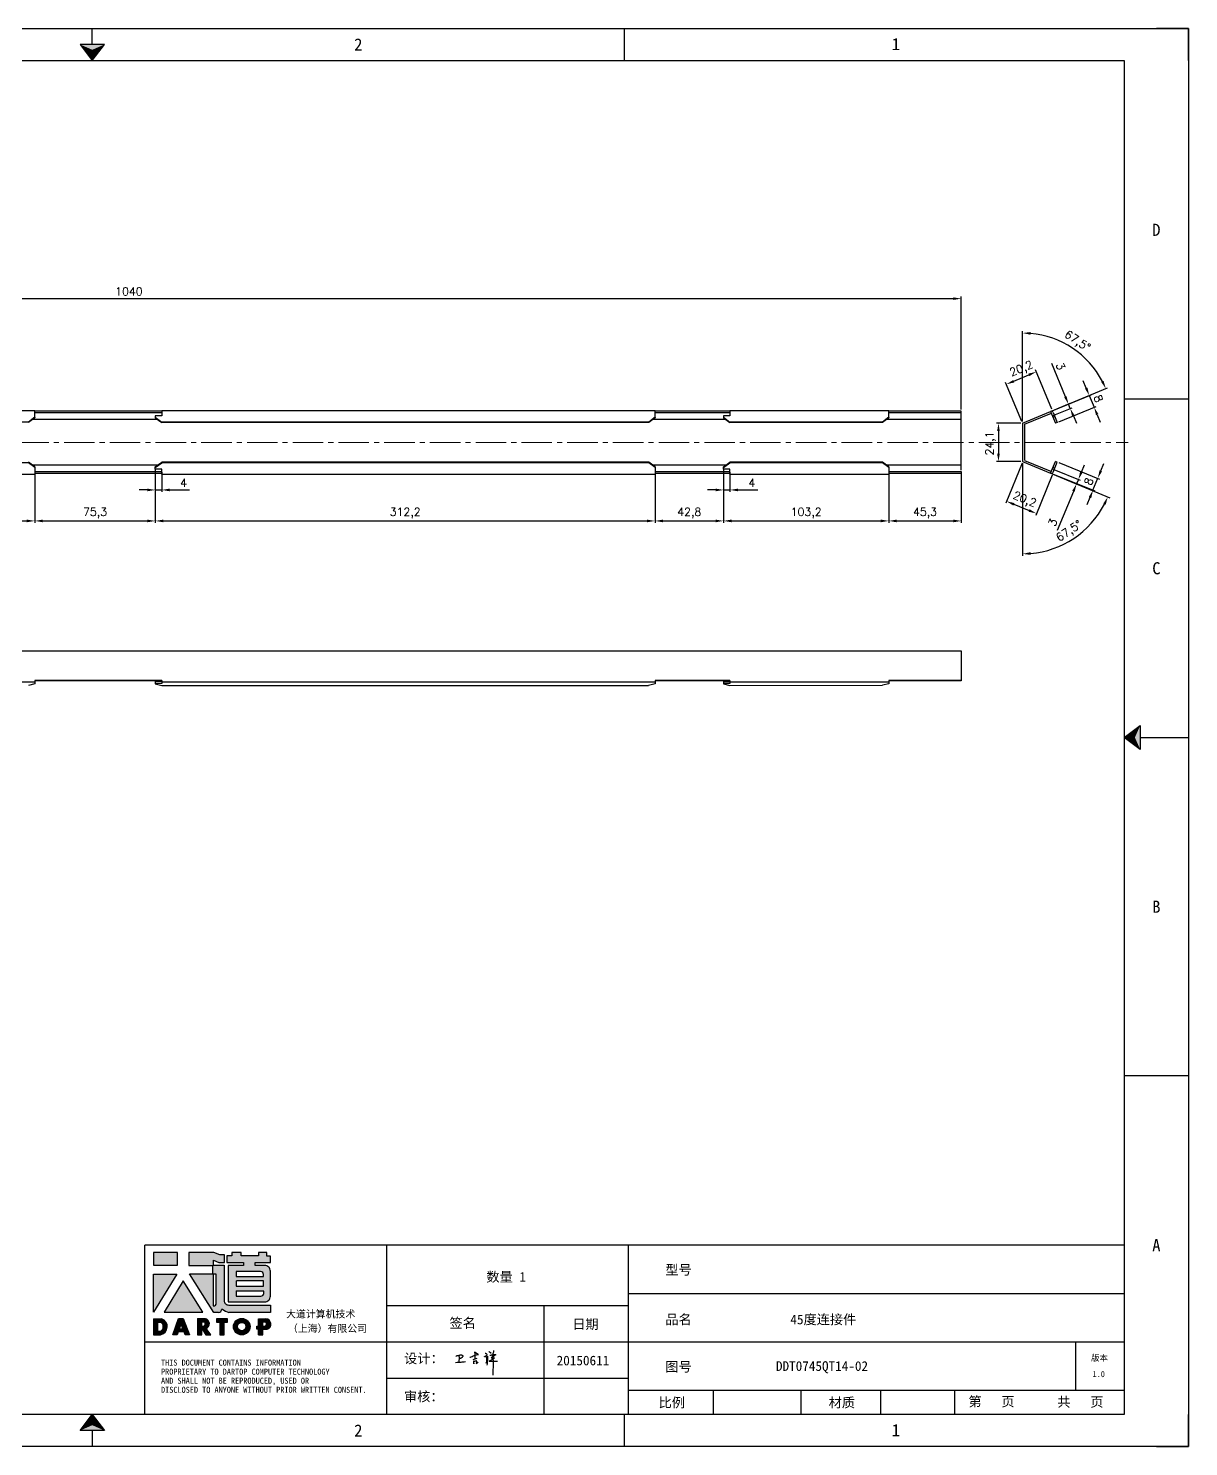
# Model space of a CAD drawing. Header units: millimetres. Extents: x -32103 to 8419, y 14505 to 33139.
# Drawn here: x 2071 to 2796, y 14527 to 15413 of the extents above; entities that cross this region are included whole.
import ezdxf
from ezdxf.enums import TextEntityAlignment as Align

# ---------------------------------------------------------------- set-up
doc = ezdxf.new("R2010")
doc.units = ezdxf.units.MM
doc.linetypes.add('CENTER2', pattern=[28.575, 19.05, -3.175, 3.175, -3.175])
doc.linetypes.add('DOT', pattern=[0.25, 0, -0.25])
doc.layers.add('4', color=7, linetype='Continuous')
doc.layers.add('print', color=30, linetype='Continuous')
doc.layers.add('cen', color=1, linetype='CENTER2', lineweight=9)
doc.layers.add('dim', color=2, linetype='Continuous', lineweight=9)
doc.styles.add('Dartop', font='')
doc.styles.add('hzHT', font='simhei.ttf')
doc.styles.get("Standard").update_dxf_attribs({"font": 'txt', "bigfont": 'gbcbig.shx'})
doc.styles.get('Dartop').set_extended_font_data('FangSong_GB2312')
doc.dimstyles.new('small', dxfattribs={"dimtxt": 5, "dimasz": 5, "dimexe": 1.25, "dimexo": 1, "dimgap": 2, "dimtad": 1, "dimtxsty": 'Standard', "dimcen": 2.5, "dimadec": 0, "dimazin": 0, "dimtfac": 1, "dimtmove": 0, "dimatfit": 3, "dimfxl": 0, "dimarcsym": 0})

# ---------------------------------------------------------------- blocks, each defined once
blk = doc.blocks.new('*U5')
at = {"color": 254, "linetype": 'Continuous', "extrusion": (0, 0, -1)}
for points in [[(-17, 0.333), (-16.812, 0.25), (-17, 0.5)], [(-17, 0.333), (-17, 0.5), (-17.188, 0.25)], [(-17, 0.333), (-17.188, 0.25), (-16.812, 0.25)]]:
    blk.add_solid(points, dxfattribs=at)
blk = doc.blocks.new('*U4')
at = {"color": 254, "linetype": 'Continuous', "extrusion": (0, 0, -1)}
for points in [[(-33.167, 11), (-33, 11), (-33.25, 11.188)], [(-33.167, 11), (-33.25, 11.188), (-33.25, 10.812)], [(-33.167, 11), (-33.25, 10.812), (-33, 11)]]:
    blk.add_solid(points, dxfattribs=at)
blk = doc.blocks.new('*U6')
at = {"color": 254, "linetype": 'Continuous'}
for points in [[(17, 21.667), (17.188, 21.75), (16.812, 21.75)], [(17, 21.667), (16.812, 21.75), (17, 21.5)], [(17, 21.667), (17, 21.5), (17.188, 21.75)]]:
    blk.add_solid(points, dxfattribs=at)
blk = doc.blocks.new('dadao')
for p, q in [((48, 19.2), (44.9, 10.4)), ((44.9, 10.4), (51.2, 10.4)), ((51.2, 10.4), (48, 19.2))]:
    blk.add_line(p, q)
for points in [[(41.8, 121.6), (41.8, 143.7), (-0.4, 143.7), (-0.4, 121.6), (41.8, 121.6)], [(104.8, 122), (104.8, 130.3), (114.1, 126.3), (124.2, 126.3), (124.2, 139.6), (115.9, 139.6), (105.1, 143.9), (61.5, 143.9)], [(61.7, 144), (61.7, 121.3), (103.9, 121.3)], [(113.4, 38.7), (105.1, 38.7), (63, 106.5), (103.9, 106.5), (103.9, 120.9), (103.9, 121.3)], [(109.7, 53.6), (109.7, 106.2), (104.3, 106.2), (104.3, 50.4), (106.6, 50.4)], [(144.6, 94.4), (144.6, 84.8), (192, 84.8), (192, 94.1), (144.9, 94.1)], [(0, 28), (0, 0), (11.8, 0)], [(0.1, 28), (14, 28)], [(76.8, 28.2), (76.8, 0), (84.1, 0), (84.1, 11.1), (91.6, -0.1), (100.3, -0.1), (91.7, 11.1)], [(76.8, 28.2), (90.6, 28.2)], [(120.2, 45), (119.5, 45), (119.5, 44.6)], [(183.7, 0), (183.7, 9.6), (180.6, 9.6), (180.6, 14.9), (183.8, 14.9), (183.8, 28.1), (196.1, 28.1), (196.5, 28.1)], [(7.1, 21.8), (7.1, 6.1), (12, 6.1)], [(7.1, 21.8), (11.4, 21.8)], [(84, 22.7), (84, 15.3), (87.2, 15.3)], [(84, 22.7), (87.3, 22.7)], [(183.7, 0), (190.9, 0), (190.9, 9.6), (198.8, 9.6)], [(194.9, 22.3), (190.8, 22.3), (190.8, 15), (194.4, 15)]]:
    blk.add_lwpolyline(points)
blk.add_lwpolyline([(137.1, 144.2), (137.1, 137.9), (128.3, 137.9), (128.3, 126.5), (157.3, 126.5), (157.3, 121.5), (130.3, 121.5), (130.3, 57.5), (194.4, 57.5, 0.414214), (204.4, 67.5), (204.4, 111.3, 0.414214), (194.4, 121.3), (177.5, 121.3), (177.5, 126.3), (204.7, 126.3), (204.7, 137.7), (198.2, 137.7), (198.2, 143.9), (183.3, 143.9), (183.3, 138), (153, 138), (153, 144.2), (137.1, 144.2)], format="xyb", close=True)
for points in [[(-0.3, 106.2), (40.4, 106.2), (-0.3, 39.7), (-0.3, 106.2)], [(51.7, 94.1), (18.4, 39.3), (86.2, 39.3)], [(43.8, 28.2), (51.8, 28.2), (62.6, -0.1), (55, -0.1), (53.2, 5), (42.9, 5), (41.1, 0), (33.6, 0)], [(110, 28.1), (110, 21.9), (116, 21.9), (116, -0.1), (123.2, -0.1), (123.2, 22), (129.2, 22), (129.2, 28.1), (110, 28.1)]]:
    blk.add_lwpolyline(points, close=True)
for points in [[(104.8, 122), (123.4, 122), (123.4, 60, 0.414214), (131.4, 52), (204.8, 52), (204.8, 39.1), (131.7, 39.1)], [(144.3, 110.8), (144.3, 101.8), (192.3, 101.8), (192.3, 105.5, 0.414214), (187.3, 110.5), (144.3, 110.5)], [(144.6, 77), (144.6, 67.5), (187.6, 67.5, 0.414214), (192.6, 72.5), (192.6, 76.4), (144.6, 76.4)]]:
    blk.add_lwpolyline(points, format="xyb")
for radius in [14.5, 7.44]:
    blk.add_circle((154.2, 14.2), radius)
for centre, radius, start, end in [((99.2, 60.7), 12.6, 305.6399, 325.969), ((9.6, 14.2), 14.4, 278.6604, 72.3203), ((88.6, 19.4), 8.95, 290.6073, 77.2124), ((111.6, 46.7), 8.19, 282.9811, 347.6627), ((136, 61.7), 22.9, 226.7358, 259.3209), ((195.7, 18.6), 9.51, 288.8959, 85.2442), ((8.5, 13.9), 8.49, 294.2143, 69.7177), ((86.4, 19), 3.8, 282.527, 76.7196), ((193.7, 18.7), 3.8, 280.9891, 72.5513)]:
    blk.add_arc(centre, radius, start, end)
blk = doc.blocks.new('h')
for p, q in [((20773.3, -2331.8), (20775.3, -2338.7)), ((20789.1, -2340.9), (20773.5, -2331.9)), ((20775.3, -2338.7), (20775.6, -2351.2)), ((20845.7, -2343.5), (20848.4, -2353)), ((20768.1, -2360.9), (20773, -2359.1)), ((20769.5, -2366.9), (20769.8, -2370.6)), ((20769.8, -2370.6), (20770.9, -2378)), ((20770.9, -2378), (20771.5, -2370.6)), ((20772.4, -2369.3), (20774.9, -2367.8)), ((20773, -2359.1), (20784.1, -2355.2)), ((20775.6, -2351.2), (20775.5, -2357.3)), ((20782.2, -2369.2), (20780, -2377.1)), ((20780, -2377.1), (20788.3, -2371.3)), ((20780.1, -2366.4), (20780.8, -2366.4)), ((20781.9, -2367.4), (20782.2, -2369.2)), ((20848.9, -2370.3), (20847.9, -2424)), ((20848.4, -2353), (20848.9, -2370.3))]:
    blk.add_line(p, q)
for points in [[(20699.1, -2348.2, -0.029745), (20704.6, -2345.4, -0.046842), (20708.4, -2344.2, -0.00919), (20714.3, -2343, -0.018517), (20717.2, -2342.5, -0.037841), (20720.3, -2342.4, -0.039541), (20723.2, -2342.8, -0.149785), (20726, -2344.3, -0.204935), (20726.9, -2346.6, -0.074872), (20726.5, -2348.3, -0.061615), (20725.6, -2350.3, -0.034204), (20723.8, -2352.6, -0.045776), (20722.3, -2354.1, -0.054985), (20720.4, -2355.3, -0.036348), (20717.3, -2356.5, -0.067752), (20715.7, -2356.8, -0.043553), (20713.2, -2356.7)], [(20755, -2351.9, -0.024077), (20759.9, -2350.1, -0.013147), (20768.7, -2346.5, -0.00522), (20775.4, -2344.1, -0.018517), (20777.3, -2343.4, -0.008274), (20786.3, -2341, -0.039541), (20788.3, -2340.8, -0.079216), (20789.4, -2341, -0.204935)], [(20816.8, -2335, -0.053561), (20819.6, -2336.1, -0.075272), (20821.3, -2337.3, -0.005295), (20822.5, -2338.5, -0.009337), (20823.1, -2339.1, -0.026146), (20823.7, -2339.8, -0.016644), (20824.5, -2340.9)], [(20832.1, -2329.2, -0.053561), (20834.9, -2330.3, -0.075272), (20836.7, -2331.5, -0.005295), (20837.8, -2332.6, -0.009337), (20838.5, -2333.3, -0.026146), (20839, -2334, -0.016644), (20839.8, -2335.1)], [(20836, -2343.7, -0.02797), (20842.1, -2342.6, -0.048868), (20845.6, -2342.2, -0.00919), (20851.1, -2341.4, -0.018517), (20853.9, -2341.1, -0.037841), (20856.7, -2341.2, -0.039541), (20859.4, -2341.6, -0.018282), (20840.6, -2354.7, -0.000937)], [(20847.6, -2340.2, 0.021784), (20849.6, -2335.9, 0.028296), (20850.8, -2332.4, 0.008136), (20851.9, -2328.2, 0.028913), (20852.2, -2327, 0.08193), (20852.1, -2325.9, 0.075058), (20851.7, -2324.7, 0.275043)], [(20696.6, -2372.4, 0.002073), (20710.6, -2371.9, 0.016137), (20719.6, -2371.3, 0.008314), (20736.9, -2369.3)], [(20813.5, -2350.1, 0.007348), (20815.9, -2348.7, 0.008421), (20818, -2347.3, 0.009459), (20819.7, -2346.2, -0.016325), (20820.7, -2345.5, -0.173771), (20821.8, -2345.3, -0.085159), (20823.9, -2346, -0.125883), (20826, -2347.9, -0.160659), (20826.6, -2350.1, -0.010447), (20826.5, -2352.3, -0.008247), (20826.2, -2355.1, -0.002698), (20825.3, -2374, 0.001562), (20823.9, -2383.7, 0.016137)]]:
    blk.add_lwpolyline(points, format="xyb")
for points in [[(20711.3, -2343.5), (20711.3, -2343.5), (20711.5, -2355.8), (20710.7, -2368), (20710.6, -2371.9)], [(20821.5, -2350.6), (20822.4, -2359.2), (20822.2, -2364.9), (20821.7, -2369), (20821.3, -2376.3), (20823.6, -2368.5), (20827.2, -2366.3), (20829.5, -2366.3)], [(20840.6, -2354.7), (20850, -2354.7), (20855, -2354.3), (20845.9, -2361.1), (20840.5, -2364), (20833, -2367.5), (20863.2, -2367.4), (20865.9, -2367.3)]]:
    blk.add_lwpolyline(points)
for centre, radius, start, end in [((20773.7, -2371.2), 2.3, 121.9907, 163.6016), ((20787.5, -2406), 40.3, 100.6183, 108.2482), ((20780.8, -2367.6), 1.15, 9.4675, 90)]:
    blk.add_arc(centre, radius, start, end)
blk = doc.blocks.new('*D44')
at = {"layer": 'Defpoints', "color": 0}
for p in [(2701.06, 15198.54), (2711.17, 15174.28), (2692.52, 15166.52)]:
    blk.add_point(p, dxfattribs=at)
at = {"layer": 'dim', "color": 0, "lineweight": -2}
for p, q in [((2692.13, 15167.44), (2681.93, 15191.93)), ((2687.03, 15192.69), (2696.45, 15196.62)), ((2710.78, 15175.21), (2700.58, 15199.69))]:
    blk.add_line(p, q, dxfattribs=at)
at = {"layer": 'dim', "color": 0}
for points in [[(2686.71, 15193.46), (2687.35, 15191.92), (2682.41, 15190.77)], [(2696.13, 15197.39), (2696.77, 15195.85), (2701.06, 15198.54)]]:
    blk.add_solid(points, dxfattribs=at)
at = {"layer": 'dim', "color": 0, "insert": (2691.91, 15200.06), "char_height": 5, "attachment_point": 5, "rotation": 22.61345}
blk.add_mtext('20,2', dxfattribs=at)
blk = doc.blocks.new('*D45')
at = {"layer": 'Defpoints', "color": 0}
for p in [(2692.52, 15166.52), (2677.47, 15142.42), (2692.52, 15142.42)]:
    blk.add_point(p, dxfattribs=at)
at = {"layer": 'dim', "color": 0, "lineweight": -2}
for p, q in [((2691.52, 15166.52), (2676.22, 15166.52)), ((2677.47, 15161.52), (2677.47, 15147.42)), ((2691.52, 15142.42), (2676.22, 15142.42))]:
    blk.add_line(p, q, dxfattribs=at)
at = {"layer": 'dim', "color": 0}
for points in [[(2676.63, 15161.52), (2678.3, 15161.52), (2677.47, 15166.52)], [(2676.63, 15147.42), (2678.3, 15147.42), (2677.47, 15142.42)]]:
    blk.add_solid(points, dxfattribs=at)
at = {"layer": 'dim', "color": 0, "insert": (2672.55, 15153.79), "char_height": 5, "attachment_point": 5, "rotation": 90}
blk.add_mtext('24,1', dxfattribs=at)
blk = doc.blocks.new('*D46')
at = {"layer": 'Defpoints', "color": 0}
for p in [(2711.18, 15174.25), (2737.24, 15176.38), (2714.24, 15166.85)]:
    blk.add_point(p, dxfattribs=at)
at = {"layer": 'dim', "color": 0, "lineweight": -2}
for p, q in [((2732.27, 15188.39), (2730.36, 15193.01)), ((2712.1, 15174.63), (2735.34, 15184.25)), ((2734.18, 15183.77), (2737.24, 15176.38)), ((2715.16, 15167.24), (2738.4, 15176.86)), ((2739.16, 15171.76), (2741.07, 15167.14))]:
    blk.add_line(p, q, dxfattribs=at)
at = {"layer": 'dim', "color": 0}
for points in [[(2733.04, 15188.71), (2731.5, 15188.07), (2734.18, 15183.77)], [(2739.93, 15172.08), (2738.39, 15171.44), (2737.24, 15176.38)]]:
    blk.add_solid(points, dxfattribs=at)
at = {"layer": 'dim', "color": 0, "insert": (2739.87, 15181.8), "char_height": 5, "attachment_point": 5, "rotation": 292.5}
blk.add_mtext('8', dxfattribs=at)
blk = doc.blocks.new('*D47')
at = {"layer": 'Defpoints', "color": 0}
for p in [(2692.59, 15142.43), (2711.3, 15134.8), (2701.18, 15110.01)]:
    blk.add_point(p, dxfattribs=at)
at = {"layer": 'dim', "color": 0, "lineweight": -2}
for p, q in [((2692.22, 15141.5), (2682.01, 15116.48)), ((2710.92, 15133.87), (2700.71, 15108.85)), ((2687.11, 15115.75), (2696.55, 15111.89))]:
    blk.add_line(p, q, dxfattribs=at)
at = {"layer": 'dim', "color": 0}
for points in [[(2687.42, 15116.52), (2686.79, 15114.97), (2682.48, 15117.63)], [(2696.87, 15112.67), (2696.24, 15111.12), (2701.18, 15110.01)]]:
    blk.add_solid(points, dxfattribs=at)
at = {"layer": 'dim', "color": 0, "insert": (2693.69, 15118.37), "char_height": 5, "attachment_point": 5, "rotation": 337.80971}
blk.add_mtext('20,2', dxfattribs=at)
blk = doc.blocks.new('*D48')
at = {"layer": 'Defpoints', "color": 0}
for p in [(2714.29, 15142.22), (2711.3, 15134.8), (2739.52, 15132.02)]:
    blk.add_point(p, dxfattribs=at)
at = {"layer": 'dim', "color": 0, "lineweight": -2}
for p, q in [((2715.22, 15141.84), (2740.68, 15131.55)), ((2741.39, 15136.66), (2743.26, 15141.29)), ((2712.22, 15134.43), (2737.68, 15124.14)), ((2736.52, 15124.61), (2739.52, 15132.02)), ((2734.64, 15119.97), (2732.77, 15115.33))]:
    blk.add_line(p, q, dxfattribs=at)
at = {"layer": 'dim', "color": 0}
for points in [[(2740.62, 15136.97), (2742.16, 15136.35), (2739.52, 15132.02)], [(2733.87, 15120.28), (2735.42, 15119.66), (2736.52, 15124.61)]]:
    blk.add_solid(points, dxfattribs=at)
at = {"layer": 'dim', "color": 0, "insert": (2733.85, 15130), "char_height": 5, "attachment_point": 5, "rotation": 67.99166}
blk.add_mtext('8', dxfattribs=at)
blk = doc.blocks.new('*D49')
at = {"layer": 'Defpoints', "color": 0}
for p in [(2654.23, 15244.27), (1614.23, 15173.98), (2654.23, 15173.98)]:
    blk.add_point(p, dxfattribs=at)
at = {"layer": 'dim', "color": 0, "lineweight": -2}
for p, q in [((1614.23, 15174.98), (1614.23, 15245.52)), ((2654.23, 15174.98), (2654.23, 15245.52)), ((1619.23, 15244.27), (2649.23, 15244.27))]:
    blk.add_line(p, q, dxfattribs=at)
at = {"layer": 'dim', "color": 0}
for points in [[(1619.23, 15245.1), (1619.23, 15243.44), (1614.23, 15244.27)], [(2649.23, 15245.1), (2649.23, 15243.44), (2654.23, 15244.27)]]:
    blk.add_solid(points, dxfattribs=at)
at = {"layer": 'dim', "color": 0, "insert": (2134.23, 15248.77), "char_height": 5, "attachment_point": 5}
blk.add_mtext('1040', dxfattribs=at)
blk = doc.blocks.new('*D53')
at = {"layer": 'Defpoints', "color": 0}
for p in [(1937.23, 15137.16), (2075.43, 15136.86), (2075.43, 15105.36)]:
    blk.add_point(p, dxfattribs=at)
at = {"layer": 'dim', "color": 0, "lineweight": -2}
for p, q in [((1937.23, 15136.16), (1937.23, 15104.11)), ((2075.43, 15135.86), (2075.43, 15104.11)), ((1942.23, 15105.36), (2070.43, 15105.36))]:
    blk.add_line(p, q, dxfattribs=at)
at = {"layer": 'dim', "color": 0}
for points in [[(1942.23, 15106.19), (1942.23, 15104.52), (1937.23, 15105.36)], [(2070.43, 15106.19), (2070.43, 15104.52), (2075.43, 15105.36)]]:
    blk.add_solid(points, dxfattribs=at)
at = {"layer": 'dim', "color": 0, "insert": (2006.33, 15110.27), "char_height": 5, "attachment_point": 5}
blk.add_mtext('138,2', dxfattribs=at)
blk = doc.blocks.new('*D54')
at = {"layer": 'Defpoints', "color": 0}
for p in [(2075.43, 15136.86), (2150.73, 15136.86), (2150.73, 15105.36)]:
    blk.add_point(p, dxfattribs=at)
at = {"layer": 'dim', "color": 0, "lineweight": -2}
for p, q in [((2075.43, 15135.86), (2075.43, 15104.11)), ((2150.73, 15135.86), (2150.73, 15104.11)), ((2080.43, 15105.36), (2145.73, 15105.36))]:
    blk.add_line(p, q, dxfattribs=at)
at = {"layer": 'dim', "color": 0}
for points in [[(2080.43, 15106.19), (2080.43, 15104.52), (2075.43, 15105.36)], [(2145.73, 15106.19), (2145.73, 15104.52), (2150.73, 15105.36)]]:
    blk.add_solid(points, dxfattribs=at)
at = {"layer": 'dim', "color": 0, "insert": (2113.08, 15110.27), "char_height": 5, "attachment_point": 5}
blk.add_mtext('75,3', dxfattribs=at)
blk = doc.blocks.new('*D55')
at = {"layer": 'Defpoints', "color": 0}
for p in [(2150.73, 15136.86), (2462.93, 15136.86), (2462.93, 15105.36)]:
    blk.add_point(p, dxfattribs=at)
at = {"layer": 'dim', "color": 0, "lineweight": -2}
for p, q in [((2150.73, 15135.86), (2150.73, 15104.11)), ((2462.93, 15135.86), (2462.93, 15104.11)), ((2155.73, 15105.36), (2457.93, 15105.36))]:
    blk.add_line(p, q, dxfattribs=at)
at = {"layer": 'dim', "color": 0}
for points in [[(2155.73, 15106.19), (2155.73, 15104.52), (2150.73, 15105.36)], [(2457.93, 15106.19), (2457.93, 15104.52), (2462.93, 15105.36)]]:
    blk.add_solid(points, dxfattribs=at)
at = {"layer": 'dim', "color": 0, "insert": (2306.83, 15110.27), "char_height": 5, "attachment_point": 5}
blk.add_mtext('312,2', dxfattribs=at)
blk = doc.blocks.new('*D56')
at = {"layer": 'Defpoints', "color": 0}
for p in [(2462.93, 15136.86), (2505.73, 15137.16), (2505.73, 15105.36)]:
    blk.add_point(p, dxfattribs=at)
at = {"layer": 'dim', "color": 0, "lineweight": -2}
for p, q in [((2462.93, 15135.86), (2462.93, 15104.11)), ((2505.73, 15136.16), (2505.73, 15104.11)), ((2467.93, 15105.36), (2500.73, 15105.36))]:
    blk.add_line(p, q, dxfattribs=at)
at = {"layer": 'dim', "color": 0}
for points in [[(2467.93, 15106.19), (2467.93, 15104.52), (2462.93, 15105.36)], [(2500.73, 15106.19), (2500.73, 15104.52), (2505.73, 15105.36)]]:
    blk.add_solid(points, dxfattribs=at)
at = {"layer": 'dim', "color": 0, "insert": (2484.33, 15110.27), "char_height": 5, "attachment_point": 5}
blk.add_mtext('42,8', dxfattribs=at)
blk = doc.blocks.new('*D57')
at = {"layer": 'Defpoints', "color": 0}
for p in [(2505.73, 15136.86), (2608.93, 15136.86), (2608.93, 15105.36)]:
    blk.add_point(p, dxfattribs=at)
at = {"layer": 'dim', "color": 0, "lineweight": -2}
for p, q in [((2505.73, 15135.86), (2505.73, 15104.11)), ((2608.93, 15135.86), (2608.93, 15104.11)), ((2510.73, 15105.36), (2603.93, 15105.36))]:
    blk.add_line(p, q, dxfattribs=at)
at = {"layer": 'dim', "color": 0}
for points in [[(2510.73, 15106.19), (2510.73, 15104.52), (2505.73, 15105.36)], [(2603.93, 15106.19), (2603.93, 15104.52), (2608.93, 15105.36)]]:
    blk.add_solid(points, dxfattribs=at)
at = {"layer": 'dim', "color": 0, "insert": (2557.33, 15110.27), "char_height": 5, "attachment_point": 5}
blk.add_mtext('103,2', dxfattribs=at)
blk = doc.blocks.new('*D58')
at = {"layer": 'Defpoints', "color": 0}
for p in [(2608.93, 15136.86), (2654.23, 15137.16), (2654.23, 15105.36)]:
    blk.add_point(p, dxfattribs=at)
at = {"layer": 'dim', "color": 0, "lineweight": -2}
for p, q in [((2608.93, 15135.86), (2608.93, 15104.11)), ((2654.23, 15136.16), (2654.23, 15104.11)), ((2613.93, 15105.36), (2649.23, 15105.36))]:
    blk.add_line(p, q, dxfattribs=at)
at = {"layer": 'dim', "color": 0}
for points in [[(2613.93, 15106.19), (2613.93, 15104.52), (2608.93, 15105.36)], [(2649.23, 15106.19), (2649.23, 15104.52), (2654.23, 15105.36)]]:
    blk.add_solid(points, dxfattribs=at)
at = {"layer": 'dim', "color": 0, "insert": (2631.58, 15110.27), "char_height": 5, "attachment_point": 5}
blk.add_mtext('45,3', dxfattribs=at)
blk = doc.blocks.new('*D114')
at = {"layer": 'Defpoints', "color": 0}
for p in [(2710.07, 15135.15), (2711.22, 15137.93), (2727.37, 15131.24)]:
    blk.add_point(p, dxfattribs=at)
at = {"layer": 'dim', "color": 0, "lineweight": -2}
for p, q in [((2729.28, 15135.86), (2731.19, 15140.48)), ((2710.99, 15134.77), (2727.37, 15127.99)), ((2712.14, 15137.54), (2728.52, 15130.76)), ((2727.37, 15131.24), (2726.22, 15128.47)), ((2724.3, 15123.85), (2714.15, 15099.33))]:
    blk.add_line(p, q, dxfattribs=at)
at = {"layer": 'dim', "color": 0}
for points in [[(2728.51, 15136.18), (2730.05, 15135.54), (2727.37, 15131.24)], [(2723.53, 15124.16), (2725.07, 15123.53), (2726.22, 15128.47)]]:
    blk.add_solid(points, dxfattribs=at)
at = {"layer": 'dim', "color": 0, "insert": (2711.39, 15104.44), "char_height": 5, "attachment_point": 5, "rotation": 67.5}
blk.add_mtext('3', dxfattribs=at)
blk = doc.blocks.new('*D115')
at = {"layer": 'Defpoints', "color": 0}
for p in [(2722.33, 15175.62), (2710.07, 15173.79), (2711.22, 15171.01)]:
    blk.add_point(p, dxfattribs=at)
at = {"layer": 'dim', "color": 0, "lineweight": -2}
for p, q in [((2719.26, 15183.01), (2710.72, 15203.64)), ((2710.99, 15174.17), (2722.33, 15178.87)), ((2712.14, 15171.4), (2723.48, 15176.09)), ((2722.33, 15175.62), (2721.18, 15178.39)), ((2724.24, 15171), (2726.15, 15166.38))]:
    blk.add_line(p, q, dxfattribs=at)
at = {"layer": 'dim', "color": 0}
for points in [[(2720.03, 15183.33), (2718.49, 15182.69), (2721.18, 15178.39)], [(2725.01, 15171.31), (2723.47, 15170.68), (2722.33, 15175.62)]]:
    blk.add_solid(points, dxfattribs=at)
at = {"layer": 'dim', "color": 0, "insert": (2716.28, 15201.97), "char_height": 5, "attachment_point": 5, "rotation": 292.5}
blk.add_mtext('3', dxfattribs=at)
blk = doc.blocks.new('*D122')
at = {"layer": 'Defpoints', "color": 0}
for p in [(2150.73, 15139.16), (2154.73, 15136.86), (2154.73, 15124.72)]:
    blk.add_point(p, dxfattribs=at)
at = {"layer": 'dim', "color": 0, "lineweight": -2}
for p, q in [((2150.73, 15138.16), (2150.73, 15123.47)), ((2154.73, 15135.86), (2154.73, 15123.47)), ((2145.73, 15124.72), (2140.73, 15124.72)), ((2150.73, 15124.72), (2154.73, 15124.72)), ((2159.73, 15124.72), (2172.07, 15124.72))]:
    blk.add_line(p, q, dxfattribs=at)
at = {"layer": 'dim', "color": 0}
for points in [[(2145.73, 15125.55), (2145.73, 15123.88), (2150.73, 15124.72)], [(2159.73, 15125.55), (2159.73, 15123.88), (2154.73, 15124.72)]]:
    blk.add_solid(points, dxfattribs=at)
at = {"layer": 'dim', "color": 0, "insert": (2168.4, 15129.22), "char_height": 5, "attachment_point": 5}
blk.add_mtext('4', dxfattribs=at)
blk = doc.blocks.new('*D123')
at = {"layer": 'Defpoints', "color": 0}
for p in [(2505.73, 15139.16), (2509.73, 15136.86), (2509.73, 15124.72)]:
    blk.add_point(p, dxfattribs=at)
at = {"layer": 'dim', "color": 0, "lineweight": -2}
for p, q in [((2505.73, 15138.16), (2505.73, 15123.47)), ((2509.73, 15135.86), (2509.73, 15123.47)), ((2500.73, 15124.72), (2495.73, 15124.72)), ((2505.73, 15124.72), (2509.73, 15124.72)), ((2514.73, 15124.72), (2527.07, 15124.72))]:
    blk.add_line(p, q, dxfattribs=at)
at = {"layer": 'dim', "color": 0}
for points in [[(2500.73, 15125.55), (2500.73, 15123.88), (2505.73, 15124.72)], [(2514.73, 15125.55), (2514.73, 15123.88), (2509.73, 15124.72)]]:
    blk.add_solid(points, dxfattribs=at)
at = {"layer": 'dim', "color": 0, "insert": (2523.4, 15129.22), "char_height": 5, "attachment_point": 5}
blk.add_mtext('4', dxfattribs=at)
blk = doc.blocks.new('*D198')
at = {"layer": 'Defpoints', "color": 0}
for p in [(2732.3, 15206.3), (2692.52, 15166.52), (2692.52, 15166.52), (2710.07, 15173.79), (2692.52, 15142.42)]:
    blk.add_point(p, dxfattribs=at)
at = {"layer": 'dim', "color": 0, "lineweight": -2}
for p, q in [((2692.52, 15167.52), (2692.52, 15224.03)), ((2710.99, 15174.17), (2745.65, 15188.52))]:
    blk.add_line(p, q, dxfattribs=at)
blk.add_arc((2692.52, 15166.52), 56.26, 27.59341, 84.90659, dxfattribs=at)
at = {"layer": 'dim', "color": 0}
for points in [[(2697.47, 15221.72), (2697.55, 15223.39), (2692.52, 15222.78)], [(2743.14, 15192.93), (2741.63, 15192.22), (2744.5, 15188.05)]]:
    blk.add_solid(points, dxfattribs=at)
at = {"layer": 'dim', "color": 0, "insert": (2726.51, 15217.38), "char_height": 5, "attachment_point": 5, "rotation": 326.25}
blk.add_mtext('67,5°', dxfattribs=at)
blk = doc.blocks.new('*D199')
at = {"layer": 'Defpoints', "color": 0}
for p in [(2692.52, 15166.52), (2692.52, 15142.43), (2692.52, 15142.42), (2710.07, 15135.15), (2714.58, 15089.16)]:
    blk.add_point(p, dxfattribs=at)
at = {"layer": 'dim', "color": 0, "lineweight": -2}
for p, q in [((2692.52, 15141.42), (2692.52, 15083.52)), ((2710.99, 15134.77), (2746.94, 15119.88))]:
    blk.add_line(p, q, dxfattribs=at)
blk.add_arc((2692.52, 15142.42), 57.66, 274.97028, 332.52972, dxfattribs=at)
at = {"layer": 'dim', "color": 0}
for points in [[(2742.92, 15116.18), (2744.43, 15115.48), (2745.78, 15120.36)], [(2697.55, 15084.15), (2697.48, 15085.82), (2692.52, 15084.77)]]:
    blk.add_solid(points, dxfattribs=at)
at = {"layer": 'dim', "color": 0, "insert": (2721.82, 15098.57), "char_height": 5, "attachment_point": 5, "rotation": 33.75}
blk.add_mtext('67,5°', dxfattribs=at)

msp = doc.modelspace()

# ---------------------------------------------------------------- hatches: boundary and pattern name
for points in [[(2164.58, 14648.067), (2149.513, 14648.067), (2149.513, 14640.195), (2164.58, 14640.195)], [(2164.095, 14634.687), (2149.553, 14634.687), (2149.553, 14610.944)], [(2168.126, 14630.379), (2156.238, 14610.786), (2180.444, 14610.786)], [(2195.814, 14606.777), (2188.935, 14606.777), (2188.935, 14604.595), (2191.081, 14604.595), (2191.081, 14596.73), (2193.651, 14596.73), (2193.651, 14604.6), (2195.814, 14604.6)]]:
    msp.add_hatch(color=0).paths.add_polyline_path(points)
h = msp.add_hatch(color=0)
h.paths.add_polyline_path([(2187.097, 14643.283), (2190.422, 14641.846), (2194.018, 14641.846), (2194.018, 14646.605), (2191.052, 14646.605), (2187.187, 14648.131), (2171.7, 14648.131), (2171.7, 14640.084), (2186.768, 14640.084), (2186.768, 14639.921), (2186.768, 14634.777), (2172.156, 14634.777), (2187.186, 14610.589), (2190.162, 14610.589, 0.2793748), (2192.335, 14612.702), (2192.335, 14612.814), (2192.597, 14612.814, 0.1431454), (2196.695, 14610.728), (2222.811, 14610.728), (2222.811, 14615.316), (2196.583, 14615.316, -0.4142136), (2193.727, 14618.173), (2193.727, 14640.338), (2187.097, 14640.338)])
h.paths.add_polyline_path([(2186.92, 14634.675), (2188.835, 14634.674), (2188.835, 14615.901, -0.0889357), (2187.725, 14614.76), (2186.914, 14614.76)], flags=16)
h = msp.add_hatch(color=0)
h.paths.add_polyline_path([(2222.766, 14645.939), (2220.443, 14645.939), (2220.443, 14648.149), (2215.131, 14648.149), (2215.131, 14646.049), (2204.288, 14646.049), (2204.288, 14648.26), (2198.608, 14648.26), (2198.608, 14646.008), (2195.47, 14646.008), (2195.47, 14641.933), (2205.826, 14641.933), (2205.826, 14640.131), (2196.176, 14640.131), (2196.176, 14617.311), (2219.085, 14617.311, 0.4142136), (2222.656, 14620.882), (2222.656, 14636.509, 0.4142136), (2219.085, 14640.08), (2213.029, 14640.08), (2213.029, 14641.849), (2222.766, 14641.849)])
h.paths.add_polyline_path([(2216.555, 14636.212, -0.4142136), (2218.34, 14634.426), (2218.34, 14633.117), (2201.189, 14633.117), (2201.189, 14636.212)], flags=16)
h.paths.add_polyline_path([(2218.229, 14630.354), (2218.229, 14627.038), (2201.3, 14627.038), (2201.3, 14630.354)], flags=16)
h.paths.add_polyline_path([(2218.451, 14624.053), (2218.451, 14622.633, -0.4142136), (2216.665, 14620.848), (2201.3, 14620.848), (2201.3, 14624.053)], flags=16)
h = msp.add_hatch(color=0)
h.paths.add_polyline_path([(2199.554, 14601.816, 1), (2209.897, 14601.816, 1)])
h.paths.add_polyline_path([(2207.382, 14601.816, -1), (2202.068, 14601.816, -1)], flags=16)
h = msp.add_hatch(color=0)
h.paths.add_polyline_path([(2154.649, 14606.741), (2149.66, 14606.741), (2149.66, 14596.76), (2153.861, 14596.76, 0.7930159)])
h.paths.add_polyline_path([(2153.935, 14598.946), (2152.191, 14598.946), (2152.191, 14604.555), (2153.743, 14604.555, -0.6713609)], flags=16)
h = msp.add_hatch(color=0)
h.paths.add_polyline_path([(2168.163, 14606.823), (2165.316, 14606.823), (2161.655, 14596.749), (2164.352, 14596.749), (2164.986, 14598.535), (2168.64, 14598.535), (2169.288, 14596.728), (2172.007, 14596.728)])
h.paths.add_polyline_path([(2167.942, 14600.459), (2165.678, 14600.459), (2166.789, 14603.625)], flags=16)
h = msp.add_hatch(color=0)
h.paths.add_polyline_path([(2182.003, 14606.816), (2177.096, 14606.816), (2177.096, 14596.744), (2179.689, 14596.744), (2179.689, 14600.737), (2182.354, 14596.708), (2185.487, 14596.708), (2182.42, 14600.712, 0.7440549)])
h.paths.add_polyline_path([(2179.665, 14602.228), (2179.665, 14604.873), (2180.824, 14604.873, -0.796809), (2180.807, 14602.228)], flags=16)
h = msp.add_hatch(color=0)
h.paths.add_polyline_path([(2219.818, 14606.793), (2219.669, 14606.793), (2215.295, 14606.793), (2215.295, 14602.092), (2214.134, 14602.092), (2214.134, 14600.183), (2215.276, 14600.183), (2215.276, 14596.761), (2217.83, 14596.761), (2217.83, 14600.197), (2220.636, 14600.197, 0.8123038)])
h.paths.add_polyline_path([(2217.792, 14602.105), (2217.792, 14604.734), (2219.245, 14604.734, -0.7782134), (2219.097, 14602.105)], flags=16)

# ---------------------------------------------------------------- linework, layer by layer
at = {"color": 0, "linetype": 'DOT'}
for p, q in [((1516.532, 15413.182), (2776.118, 15413.182)), ((2796.262, 15393.038), (2796.262, 14546.989)), ((2776.118, 14526.845), (1516.532, 14526.845))]:
    msp.add_line(p, q, dxfattribs=at)
at = {"color": 0}
for p, q in [((2111.365, 15403.11), (2111.365, 15413.182)), ((2443.741, 15393.038), (2443.741, 15413.182)), ((2796.262, 15413.182), (2776.118, 15413.182)), ((2796.262, 15393.038), (2796.262, 15413.182)), ((1556.82, 15393.038), (2755.974, 15393.038)), ((2755.974, 15393.038), (2755.974, 14546.989)), ((2796.262, 15181.526), (2755.974, 15181.526)), ((2766.046, 14970.014), (2796.262, 14970.014)), ((2796.262, 14758.502), (2755.974, 14758.502)), ((2755.974, 14652.745), (2144.099, 14652.745)), ((2144.099, 14546.989), (2144.099, 14652.745)), ((2295.179, 14652.745), (2295.179, 14546.989)), ((2446.259, 14546.989), (2446.259, 14652.745)), ((2446.259, 14622.529), (2755.974, 14622.529)), ((2295.179, 14614.975), (2446.259, 14614.975)), ((2393.381, 14614.975), (2393.381, 14546.989)), ((2144.099, 14592.313), (2295.179, 14592.313)), ((2295.179, 14592.313), (2755.974, 14592.313)), ((2725.758, 14562.097), (2725.758, 14592.313)), ((2295.179, 14569.651), (2446.259, 14569.651)), ((2446.259, 14562.097), (2755.974, 14562.097)), ((2499.413, 14546.989), (2499.413, 14562.097)), ((2554.192, 14546.989), (2554.192, 14562.097)), ((2603.99, 14546.989), (2603.99, 14562.097)), ((2650.218, 14546.989), (2650.218, 14562.097)), ((2755.974, 14546.989), (1556.82, 14546.989)), ((2443.741, 14526.845), (2443.741, 14546.989)), ((2796.262, 14526.845), (2796.262, 14546.989)), ((2111.365, 14536.917), (2111.365, 14526.845)), ((2776.118, 14526.845), (2796.262, 14526.845))]:
    msp.add_line(p, q, dxfattribs=at)
for p, q in [((1941.233, 15174.283), (2075.433, 15174.283)), ((2075.433, 15169.861), (2075.433, 15174.283)), ((2154.733, 15174.283), (2462.933, 15174.283)), ((2154.733, 15174.283), (2154.733, 15171.137)), ((2462.933, 15169.861), (2462.933, 15174.283)), ((2509.733, 15174.283), (2608.933, 15174.283)), ((2509.733, 15174.283), (2509.733, 15171.137)), ((2608.933, 15169.861), (2608.933, 15174.283)), ((2071.433, 15167.165), (1941.233, 15167.165)), ((2075.433, 15170.171), (2071.433, 15167.165)), ((2075.433, 15169.861), (2071.433, 15166.855)), ((2071.433, 15166.855), (2071.433, 15167.165)), ((2152.22, 15168.744), (2073.947, 15168.744)), ((2154.733, 15173.983), (2075.433, 15173.983)), ((2154.733, 15172.944), (2075.433, 15172.944)), ((2075.433, 15169.936), (2075.433, 15169.861)), ((2154.733, 15171.137), (2150.733, 15171.137)), ((2150.733, 15171.137), (2150.733, 15169.861)), ((2150.733, 15170.171), (2154.733, 15167.165)), ((2150.733, 15169.861), (2154.733, 15166.855)), ((2458.968, 15167.165), (2154.733, 15167.165)), ((2154.733, 15166.855), (2154.733, 15167.165)), ((2458.968, 15166.859), (2154.733, 15166.855)), ((2462.933, 15170.171), (2458.968, 15167.165)), ((2462.933, 15169.861), (2458.968, 15166.859)), ((2458.968, 15166.859), (2458.968, 15167.165)), ((2507.22, 15168.744), (2461.458, 15168.744)), ((2509.733, 15173.983), (2462.933, 15173.983)), ((2509.733, 15172.944), (2462.933, 15172.944)), ((2462.933, 15169.936), (2462.933, 15169.861)), ((2509.733, 15171.137), (2505.733, 15171.137)), ((2505.733, 15171.137), (2505.733, 15169.861)), ((2505.733, 15170.171), (2509.733, 15167.165)), ((2505.733, 15169.861), (2509.733, 15166.855)), ((2604.933, 15167.165), (2509.733, 15167.165)), ((2509.733, 15166.855), (2509.733, 15167.165)), ((2604.933, 15166.855), (2509.733, 15166.855)), ((2608.933, 15170.171), (2604.933, 15167.165)), ((2608.933, 15169.861), (2604.933, 15166.855)), ((2604.933, 15166.855), (2604.933, 15167.165)), ((2654.233, 15168.744), (2607.447, 15168.744)), ((2654.233, 15173.983), (2608.933, 15173.983)), ((2654.233, 15172.944), (2608.933, 15172.944)), ((2608.933, 15169.936), (2608.933, 15169.861)), ((2654.233, 15137.16), (2654.233, 15173.983)), ((2692.517, 15166.515), (2710.071, 15173.786)), ((2692.517, 15166.515), (2692.517, 15142.415)), ((2693.717, 15165.595), (2693.717, 15143.336)), ((2693.827, 15165.759), (2710.53, 15172.678)), ((2710.071, 15173.786), (2713.132, 15166.395)), ((2711.219, 15171.015), (2712.327, 15171.474)), ((2712.71, 15170.55), (2711.601, 15170.091)), ((2711.639, 15173.137), (2714.241, 15166.855)), ((2714.241, 15166.855), (2713.132, 15166.395)), ((2071.433, 15141.766), (1941.233, 15141.766)), ((2075.433, 15139.07), (2071.433, 15142.076)), ((2071.433, 15142.076), (2071.433, 15141.766)), ((2075.433, 15138.759), (2071.433, 15141.766)), ((2152.22, 15140.187), (2073.947, 15140.187)), ((2075.433, 15139.07), (2075.433, 15134.648)), ((2075.433, 15138.995), (2075.433, 15139.07)), ((2150.733, 15139.07), (2154.733, 15142.076)), ((2150.733, 15138.759), (2154.733, 15141.766)), ((2150.733, 15137.794), (2150.733, 15139.07)), ((2458.968, 15142.072), (2154.733, 15142.076)), ((2154.733, 15142.076), (2154.733, 15141.766)), ((2458.968, 15141.766), (2154.733, 15141.766)), ((2462.933, 15139.07), (2458.968, 15142.072)), ((2458.968, 15142.072), (2458.968, 15141.766)), ((2462.933, 15138.759), (2458.968, 15141.766)), ((2507.22, 15140.187), (2461.458, 15140.187)), ((2462.933, 15139.07), (2462.933, 15134.648)), ((2462.933, 15138.995), (2462.933, 15139.07)), ((2505.733, 15139.07), (2509.733, 15142.076)), ((2505.733, 15138.759), (2509.733, 15141.766)), ((2505.733, 15137.794), (2505.733, 15139.07)), ((2604.933, 15142.076), (2509.733, 15142.076)), ((2509.733, 15142.076), (2509.733, 15141.766)), ((2604.933, 15141.766), (2509.733, 15141.766)), ((2608.933, 15139.07), (2604.933, 15142.076)), ((2604.933, 15142.076), (2604.933, 15141.766)), ((2608.933, 15138.759), (2604.933, 15141.766)), ((2654.233, 15140.187), (2607.447, 15140.187)), ((2608.933, 15139.07), (2608.933, 15134.648)), ((2608.933, 15138.995), (2608.933, 15139.07)), ((2692.516, 15142.425), (2710.069, 15135.154)), ((2693.826, 15143.182), (2710.529, 15136.263)), ((2710.069, 15135.154), (2713.131, 15142.546)), ((2712.709, 15138.391), (2711.6, 15138.85)), ((2711.637, 15135.804), (2714.24, 15142.086)), ((2714.24, 15142.086), (2713.131, 15142.546)), ((1941.233, 15134.648), (2075.433, 15134.648)), ((2154.733, 15135.987), (2075.433, 15135.987)), ((2154.733, 15134.948), (2075.433, 15134.948)), ((2154.733, 15137.794), (2150.733, 15137.794)), ((2154.733, 15134.648), (2154.733, 15137.794)), ((2154.733, 15134.648), (2462.933, 15134.648)), ((2509.733, 15135.987), (2462.933, 15135.987)), ((2509.733, 15134.948), (2462.933, 15134.948)), ((2509.733, 15137.794), (2505.733, 15137.794)), ((2509.733, 15134.648), (2509.733, 15137.794)), ((2509.733, 15134.648), (2608.933, 15134.648)), ((2654.233, 15135.987), (2608.933, 15135.987)), ((2654.233, 15134.948), (2608.933, 15134.948)), ((2711.218, 15137.926), (2712.326, 15137.467)), ((1614.233, 15024.083), (2654.233, 15024.083)), ((2654.233, 15024.083), (2654.233, 15005.42)), ((2150.733, 15005.731), (2075.433, 15005.731)), ((2075.433, 15005.731), (2075.433, 15003.536)), ((2154.733, 15005.731), (2106.733, 15005.731)), ((2154.733, 15005.731), (2154.733, 15003.795)), ((2505.733, 15005.731), (2462.933, 15005.731)), ((2462.933, 15005.731), (2462.933, 15003.536)), ((2509.733, 15005.731), (2462.933, 15005.731)), ((2509.733, 15005.731), (2509.733, 15003.795)), ((2654.233, 15005.731), (2608.933, 15005.731)), ((2608.933, 15005.731), (2608.933, 15003.536)), ((2075.433, 15004.504), (1941.233, 15004.504)), ((2075.433, 15003.536), (2071.433, 15002.501)), ((2150.733, 15005.42), (2075.433, 15005.42)), ((2154.733, 15005.42), (2106.733, 15005.42)), ((2150.733, 15004.954), (2150.733, 15003.536)), ((2154.733, 15004.954), (2150.733, 15004.954)), ((2154.733, 15003.795), (2150.733, 15003.795)), ((2150.733, 15003.536), (2154.733, 15002.501)), ((2462.933, 15004.504), (2154.733, 15004.504)), ((2154.733, 15002.501), (2458.933, 15002.501)), ((2462.933, 15003.536), (2458.933, 15002.501)), ((2505.733, 15005.42), (2462.933, 15005.42)), ((2509.733, 15005.42), (2462.933, 15005.42)), ((2505.733, 15004.954), (2505.733, 15003.536)), ((2505.733, 15004.954), (2509.733, 15004.954)), ((2509.733, 15003.795), (2505.733, 15003.795)), ((2505.733, 15003.536), (2509.733, 15002.501)), ((2608.933, 15004.504), (2509.733, 15004.504)), ((2509.733, 15002.501), (2604.933, 15002.721)), ((2608.933, 15003.536), (2604.933, 15002.721)), ((2654.233, 15005.42), (2608.933, 15005.42))]:
    msp.add_line(p, q)
for points in [[(2111.365, 15393.038), (2118.919, 15403.11), (2103.811, 15403.11), (2111.365, 15393.038)], [(2755.974, 14970.014), (2766.046, 14977.568), (2766.046, 14962.46), (2755.974, 14970.014)], [(2111.365, 14546.989), (2118.919, 14536.917), (2103.811, 14536.917), (2111.365, 14546.989)]]:
    msp.add_lwpolyline(points, close=True, dxfattribs=at)
for centre, radius, start, end in [((2710.259, 15172.024), 0.5, 22.5, 112.5), ((2710.53, 15172.678), 1.2, 22.5, 112.5), ((2710.258, 15136.916), 0.5, 247.5, 337.5), ((2710.529, 15136.263), 1.2, 247.5, 337.5)]:
    msp.add_arc(centre, radius, start, end)
at = {"layer": 'cen'}
msp.add_line((1607.942, 15154.465), (2758.449, 15154.465), dxfattribs=at)
at = {"layer": 'print'}
msp.add_lwpolyline([(1516.532, 15413.182), (2796.262, 15413.182), (2796.262, 14526.845), (1516.532, 14526.845)], close=True, dxfattribs=at)

# ---------------------------------------------------------------- block references
at = {"color": 0, "linetype": 'Continuous', "xscale": 40.28805309813855, "yscale": 40.28805309843684, "zscale": 40.28805309843723}
for name in ['*U6', '*U4', '*U5']:
    msp.add_blockref(name, (1426.468, 14526.845), dxfattribs=at)
at = {"color": 0}
for name, p, xscale, yscale, zscale in [('dadao', (2149.66, 14596.76), 0.3570986524328962, 0.3570986524601059, 0.3570986524634209), ('h', (-868.731, 14947.113), 0.1549482039698633, 0.1549482039706163, 0.15494820397056)]:
    msp.add_blockref(name, p, dxfattribs=dict(at, xscale=xscale, yscale=yscale, zscale=zscale))

# ---------------------------------------------------------------- texts
for s, height, style, p in [('2', 7.554, 'Dartop', (2277.553, 15403.11)), ('1', 7.554, 'Dartop', (2613.373, 15403.35)), ('D', 7.554, 'Dartop', (2776.118, 15287.282)), ('C', 7.554, 'Dartop', (2776.118, 15075.77)), ('B', 7.554, 'Dartop', (2776.118, 14864.258)), ('A', 7.554, 'Dartop', (2776.118, 14652.745)), ('数量 1', 6.0432, 'hzHT', (2369.907, 14632.936)), ('型号', 6.0432, 'hzHT', (2477.613, 14637.374)), ('签名', 6.0432, 'hzHT', (2342.761, 14604.136)), ('日期', 6.0432, 'hzHT', (2419.442, 14603.393)), ('品名', 6.0432, 'hzHT', (2477.613, 14606.35)), ('45度连接件', 6.0432, 'hzHT', (2568.074, 14606.35)), ('20150611', 6.0432, 'hzHT', (2417.891, 14580.673)), ('图号', 6.0432, 'hzHT', (2477.613, 14576.812)), ('DDT0745QT14-02', 6.04321, 'hzHT', (2567.23, 14577.206)), ('版本', 3.777, 'hzHT', (2740.575, 14582.286)), ('1.0', 3.777, 'Dartop', (2740.12, 14572.192)), ('比例', 6.0432, 'hzHT', (2473.399, 14554.386)), ('材质', 6.0432, 'hzHT', (2579.649, 14554.386)), ('第   页', 6.0432, 'hzHT', (2673.133, 14555.013)), ('共   页', 6.0432, 'hzHT', (2728.645, 14554.793)), ('2', 7.554, 'Dartop', (2277.553, 14536.917)), ('1', 7.554, 'Dartop', (2613.373, 14537.157))]:
    msp.add_text(s, height=height, dxfattribs=dict(at, style=style)).set_placement(p, align=Align.MIDDLE_CENTER)
at = {"color": 0, "style": 'hzHT'}
for s, height, p in [('THIS DOCUMENT CONTAINS INFORMATION', 3.777, (2154.296, 14577.47)), ('设计：', 6.0432, (2306.152, 14578.958)), ('PROPRIETARY TO DARTOP COMPUTER TECHNOLOGY', 3.777, (2154.296, 14571.805)), ('AND SHALL NOT BE REPRODUCED, USED OR', 3.777, (2154.296, 14566.139)), ('DISCLOSED TO ANYONE WITHOUT PRIOR WRITTEN CONSENT.', 3.777, (2154.296, 14560.474)), ('审核：', 6.0432, (2306.062, 14555.161))]:
    msp.add_text(s, height=height, dxfattribs=at).set_placement(p)
at = {"layer": '4', "color": 0, "style": 'hzHT'}
for s, p in [('大道计算机技术', (2232.415, 14607.47)), ('（上海）有限公司', (2233.555, 14598.436))]:
    msp.add_text(s, height=4.5324, dxfattribs=at).set_placement(p)

# ---------------------------------------------------------------- dimensions: what is measured, and where the dimension line sits
at = {"layer": 'dim'}
for base, p1, p2, picture, middle in [((2654.233, 15244.269), (1614.233, 15173.983), (2654.233, 15173.983), '*D49', (2134.233, 15248.769)), ((2154.733, 15124.718), (2150.733, 15139.158), (2154.733, 15136.86), '*D122', (2168.4, 15129.218)), ((2509.733, 15124.718), (2505.733, 15139.158), (2509.733, 15136.86), '*D123', (2523.4, 15129.218)), ((2075.433, 15105.358), (1937.233, 15137.16), (2075.433, 15136.86), '*D53', (2006.333, 15110.275)), ((2150.733, 15105.358), (2075.433, 15136.86), (2150.733, 15136.86), '*D54', (2113.083, 15110.275)), ((2462.933, 15105.358), (2150.733, 15136.86), (2462.933, 15136.86), '*D55', (2306.833, 15110.275)), ((2505.733, 15105.358), (2462.933, 15136.86), (2505.733, 15137.16), '*D56', (2484.333, 15110.275)), ((2608.933, 15105.358), (2505.733, 15136.86), (2608.933, 15136.86), '*D57', (2557.333, 15110.275)), ((2654.233, 15105.358), (2608.933, 15136.86), (2654.233, 15137.16), '*D58', (2631.583, 15110.275))]:
    dim = msp.add_linear_dim(base=base, p1=p1, p2=p2, dimstyle='small', override={"dimpost": '\\X'}, dxfattribs=at)
    dim.commit()
    dim.dimension.update_dxf_attribs({"geometry": picture, "text_midpoint": middle})
for base, line1, line2, picture, middle in [((2732.301, 15206.3), ((2692.517, 15166.515), (2692.517, 15142.415)), ((2692.517, 15166.515), (2710.071, 15173.786)), '*D198', (2726.507, 15217.385)), ((2714.581, 15089.157), ((2692.516, 15142.425), (2710.069, 15135.154)), ((2692.517, 15166.515), (2692.517, 15142.415)), '*D199', (2721.818, 15098.573))]:
    dim = msp.add_angular_dim_2l(base=base, line1=line1, line2=line2, dimstyle='small', override={"dimpost": '\\X', "dimadec": 1, "dimfxl": 0.18}, dxfattribs=at)
    dim.commit()
    dim.dimension.update_dxf_attribs({"geometry": picture, "text_midpoint": middle})
for base, p1, p2, angle, picture, middle in [((2701.062, 15198.539), (2692.517, 15166.515), (2711.166, 15174.283), 22.613446, '*D44', (2693.806, 15195.517)), ((2722.325, 15175.615), (2710.071, 15173.786), (2711.219, 15171.015), 292.5, '*D115', (2712.12, 15200.252)), ((2737.244, 15176.383), (2711.179, 15174.246), (2714.241, 15166.855), 292.5, '*D46', (2735.713, 15180.078)), ((2677.466, 15142.415), (2692.517, 15166.515), (2692.517, 15142.415), 270, '*D45', (2677.466, 15153.79)), ((2701.183, 15110.006), (2692.593, 15142.429), (2711.297, 15134.8), 337.809706, '*D47', (2691.831, 15113.82)), ((2727.366, 15131.237), (2710.069, 15135.154), (2711.218, 15137.926), 67.5, '*D114', (2715.552, 15102.716)), ((2739.516, 15132.023), (2711.297, 15134.8), (2714.295, 15142.217), 67.991655, '*D48', (2738.017, 15128.314))]:
    dim = msp.add_linear_dim(base=base, p1=p1, p2=p2, angle=angle, dimstyle='small', override={"dimpost": '\\X'}, dxfattribs=at)
    dim.commit()
    dim.dimension.update_dxf_attribs({"geometry": picture, "text_midpoint": middle, "dimtype": 161})

doc.saveas('drawing.dxf')
